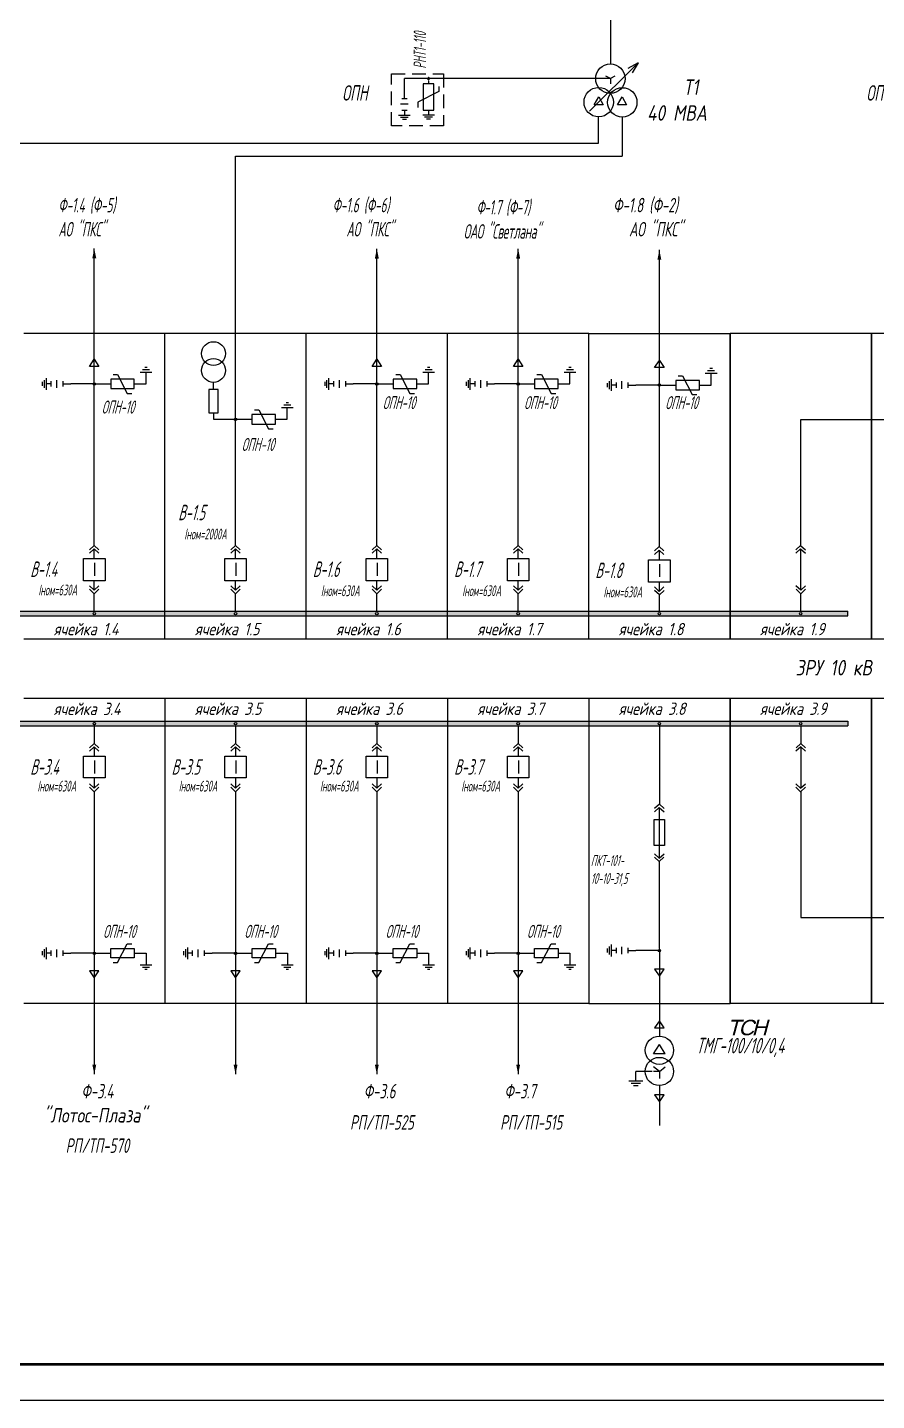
# Model space of a CAD drawing. Header units: millimetres. Extents: x 2325 to 2745, y -245 to 52.
# Drawn here: x 2425.4 to 2542.7, y -244.6 to -54.8 of the extents above; entities that cross this region are included whole.
import ezdxf
from ezdxf.enums import TextEntityAlignment as Align

# ---------------------------------------------------------------- set-up
doc = ezdxf.new("R2010")
doc.units = ezdxf.units.MM
doc.linetypes.add('DASHED', pattern=[19.05, 12.7, -6.35])
doc.linetypes.add('DASHED2', pattern=[9.525, 6.35, -3.175])
for name, color, linetype in [('10_КВ', 32, 'Continuous'), ('110_КВ', 250, 'Continuous'), ('ЗАЩИТА_ПЕРЕНАПРЯЖЕНИЙ', 168, 'Continuous'), ('РАЗЪЕД_РУБИЛЬН', 150, 'Continuous'), ('СОЕД_ОБМ', 7, 'Continuous'), ('ТЕКСТ', 7, 'Continuous')]:
    doc.layers.add(name, color=color, linetype=linetype)
doc.styles.add('GOST TYPE_A', font='', dxfattribs={"oblique": 11})
doc.styles.add('ГОСТ type A', font='', dxfattribs={"oblique": 15, "height": 4})
doc.styles.get('GOST TYPE_A').set_extended_font_data('GOST type A')
doc.styles.get('ГОСТ type A').set_extended_font_data('GOST type A')

# ---------------------------------------------------------------- blocks, each defined once
blk = doc.blocks.new('РЕГУЛИРОВАНИЕ')
for p, q in [((-10.61, -10.61), (14.14, 14.14)), ((14.14, 14.14), (8.95, 11.14)), ((14.14, 14.14), (11.14, 8.95))]:
    blk.add_line(p, q)
blk = doc.blocks.new('ОБМОТКА_Y-0')
at = {"layer": 'СОЕД_ОБМ', "color": 0}
for p, q in [((-2.3, 1.33), (0, 0)), ((0, 0), (2.3, 1.33)), ((0, 0), (2.5, 0)), ((0, 0), (0, -2.66))]:
    blk.add_line(p, q, dxfattribs=at)
blk = doc.blocks.new('ЗАЗЕМЛЕНИЕ')
at = {"color": 0, "linetype": 'ByBlock'}
for p, q in [((0, 0), (0, -2.5)), ((-3, -2.5), (3, -2.5)), ((-2, -3.5), (2, -3.5)), ((-1, -4.5), (1, -4.5))]:
    blk.add_line(p, q, dxfattribs=at)
blk = doc.blocks.new('ОТВЕТВЛЕНИЕ')
at = {"color": 0, "linetype": 'ByBlock'}
blk.add_solid([(0, 1.06), (1.06, 0), (-1.06, 0), (0, -1.06)], dxfattribs=at)
blk = doc.blocks.new('ОБМОТКА_Д')
at = {"layer": 'СОЕД_ОБМ', "color": 0}
for p, q in [((-2.3, -1.33), (0, 2.66)), ((0, 2.66), (2.3, -1.33)), ((2.3, -1.33), (-2.3, -1.33))]:
    blk.add_line(p, q, dxfattribs=at)
blk = doc.blocks.new('Заземл.нож откл. норм.')
at = {"ltscale": 100}
for p, q in [((1.1, 0), (0, 0)), ((1.1, -0.37), (1.1, 0.37)), ((2.73, -0.37), (2.73, 0.37))]:
    blk.add_line(p, q, dxfattribs=at)
blk.add_line((1.91, 0.52), (1.91, -0.52))
at = {"ltscale": 100, "xscale": 0.2717159185103244, "yscale": 0.2717159185103244, "zscale": 0.2717159185103244, "rotation": 90}
blk.add_blockref('ЗАЗЕМЛЕНИЕ', (2.73, 0), dxfattribs=at)

msp = doc.modelspace()

# ---------------------------------------------------------------- hatches: boundary and pattern name
h = msp.add_hatch(color=7)
h.paths.add_polyline_path([(2538.73, -135.48), (2522.46, -135.48), (2522.46, -136.14), (2538.73, -136.14)])
h.paths.add_polyline_path([(2532.39, -135.81, -1), (2532.05, -135.81, -1)], flags=16)
h.paths.add_polyline_path([(2522.46, -135.48), (2504.29, -135.48), (2504.29, -136.14), (2522.46, -136.14)])
h.paths.add_polyline_path([(2512.52, -135.81, -1), (2512.86, -135.81, -1)], flags=16)
h.paths.add_polyline_path([(2504.29, -135.48), (2502.94, -135.48), (2502.94, -136.14), (2504.29, -136.14)])
h.paths.add_polyline_path([(2502.94, -135.48), (2483.42, -135.48), (2483.42, -136.14), (2502.94, -136.14)])
h.paths.add_polyline_path([(2493.01, -135.81, -1), (2493.35, -135.81, -1)], flags=16)
h.paths.add_polyline_path([(2483.42, -135.48), (2463.9, -135.48), (2463.9, -136.14), (2483.42, -136.14)])
h.paths.add_polyline_path([(2473.48, -135.81, -1), (2473.82, -135.81, -1)], flags=16)
h.paths.add_polyline_path([(2463.9, -135.48), (2444.38, -135.48), (2444.38, -136.14), (2463.9, -136.14)])
h.paths.add_polyline_path([(2453.96, -135.81, -1), (2454.3, -135.81, -1)], flags=16)
h.paths.add_polyline_path([(2444.38, -135.48), (2424.86, -135.48), (2424.86, -136.14), (2444.38, -136.14)])
h.paths.add_polyline_path([(2434.45, -135.81, -1), (2434.78, -135.81, -1)], flags=16)
h.paths.add_polyline_path([(2424.86, -135.48), (2405.34, -135.48), (2405.34, -136.14), (2424.86, -136.14)])
h.paths.add_polyline_path([(2414.93, -135.81, -1), (2415.26, -135.81, -1)], flags=16)
h.paths.add_polyline_path([(2405.34, -135.48), (2395.58, -135.48), (2395.58, -135.64, -0.414214), (2395.75, -135.81, -1), (2395.41, -135.81, -0.414214), (2395.58, -135.64), (2395.58, -135.48), (2385.82, -135.48), (2385.82, -136.14), (2405.34, -136.14)])
h.paths.add_polyline_path([(2385.82, -135.48), (2376.06, -135.48), (2376.06, -135.64, -0.414214), (2376.23, -135.81, -0.414214), (2376.06, -135.98, -0.414214), (2375.9, -135.81, -0.414214), (2376.06, -135.64), (2376.06, -135.48), (2369.56, -135.48), (2369.56, -136.14), (2385.82, -136.14)])
h = msp.add_hatch(color=7)
h.paths.add_polyline_path([(2538.73, -150.69), (2522.46, -150.69), (2522.46, -151.34), (2538.73, -151.34)])
h.paths.add_polyline_path([(2532.39, -151.02, -1), (2532.05, -151.02, -1)], flags=16)
h.paths.add_polyline_path([(2522.46, -150.69), (2504.29, -150.69), (2504.29, -151.34), (2522.46, -151.34)])
h.paths.add_polyline_path([(2512.52, -151.02, -1), (2512.86, -151.02, -1)], flags=16)
h.paths.add_polyline_path([(2504.29, -150.69), (2502.94, -150.69), (2502.94, -151.34), (2504.29, -151.34)])
h.paths.add_polyline_path([(2502.94, -150.69), (2483.42, -150.69), (2483.42, -151.34), (2502.94, -151.34)])
h.paths.add_polyline_path([(2493.01, -151.02, -1), (2493.35, -151.02, -1)], flags=16)
h.paths.add_polyline_path([(2483.42, -150.69), (2463.9, -150.69), (2463.9, -151.34), (2483.42, -151.34)])
h.paths.add_polyline_path([(2473.48, -151.02, -1), (2473.82, -151.02, -1)], flags=16)
h.paths.add_polyline_path([(2463.9, -150.69), (2444.38, -150.69), (2444.38, -151.34), (2463.9, -151.34)])
h.paths.add_polyline_path([(2453.96, -151.02, -1), (2454.3, -151.02, -1)], flags=16)
h.paths.add_polyline_path([(2444.38, -150.69), (2424.86, -150.69), (2424.86, -151.34), (2444.38, -151.34)])
h.paths.add_polyline_path([(2434.45, -151.02, -1), (2434.78, -151.02, -1)], flags=16)
h.paths.add_polyline_path([(2424.86, -150.69), (2405.34, -150.69), (2405.34, -151.34), (2424.86, -151.34)])
h.paths.add_polyline_path([(2414.93, -151.02, -1), (2415.26, -151.02, -1)], flags=16)
h.paths.add_polyline_path([(2405.34, -150.69), (2385.82, -150.69), (2385.82, -151.34), (2395.58, -151.34), (2395.58, -151.19, -0.414214), (2395.41, -151.02, -1), (2395.75, -151.02, -0.414214), (2395.58, -151.19), (2395.58, -151.34), (2405.34, -151.34)])
h.paths.add_polyline_path([(2385.82, -150.69), (2369.56, -150.69), (2369.56, -151.34), (2376.06, -151.34), (2376.06, -151.19, -0.414214), (2375.9, -151.02, -1), (2376.23, -151.02, -0.414214), (2376.06, -151.19), (2376.06, -151.34), (2385.82, -151.34)])

# ---------------------------------------------------------------- linework, layer by layer
at = {"color": 7}
for p, q in [((2492.01, -61.87), (2477.46, -61.87)), ((2477.46, -63.5), (2477.46, -61.87)), ((2480.8, -62.16), (2480.8, -62.58)), ((2482.24, -63.64), (2479.33, -65.13)), ((2482.24, -62.95), (2482.24, -63.64)), ((2479.33, -65.13), (2479.33, -65.85)), ((2507.53, -67.16), (2507.53, -72.61)), ((2362.88, -70.8), (2504.29, -70.8)), ((2454.14, -104.24), (2454.14, -72.61)), ((2454.14, -72.61), (2507.53, -72.61)), ((2434.61, -126.4), (2434.61, -85.34)), ((2454.13, -104.24), (2454.13, -85.38)), ((2473.65, -104.24), (2473.65, -85.38)), ((2493.18, -104.24), (2493.18, -85.38)), ((2512.69, -104.4), (2512.69, -85.54)), ((2444.38, -97.1), (2424.86, -97.1)), ((2463.9, -97.1), (2444.38, -97.1)), ((2444.38, -139.32), (2444.38, -97.1)), ((2483.42, -97.1), (2463.9, -97.1)), ((2463.9, -139.32), (2463.9, -97.1)), ((2483.42, -139.32), (2483.42, -97.1)), ((2483.42, -139.32), (2483.42, -97.1)), ((2483.42, -139.32), (2483.42, -97.1)), ((2502.94, -97.1), (2483.42, -97.1)), ((2502.94, -139.32), (2502.94, -97.1)), ((2502.94, -97.1), (2522.46, -97.1)), ((2522.46, -139.32), (2522.46, -97.1)), ((2522.46, -97.1), (2522.46, -139.32)), ((2522.46, -139.32), (2522.46, -97.1)), ((2541.98, -97.1), (2522.46, -97.1)), ((2541.98, -139.32), (2541.98, -97.1)), ((2541.98, -139.32), (2541.98, -97.1)), ((2541.98, -97.1), (2541.98, -139.32)), ((2541.98, -139.32), (2541.98, -97.1)), ((2541.98, -97.1), (2541.98, -139.32)), ((2541.98, -139.32), (2541.98, -97.1)), ((2561.5, -97.1), (2541.98, -97.1)), ((2434.61, -107.65), (2434.61, -101.3)), ((2440.96, -102.45), (2442.58, -102.45)), ((2442.26, -102.12), (2441.28, -102.12)), ((2441.93, -101.8), (2441.61, -101.8)), ((2441.77, -104.07), (2441.77, -102.45)), ((2454.13, -126.4), (2454.13, -101.64)), ((2473.65, -107.65), (2473.65, -101.3)), ((2473.65, -126.4), (2473.65, -101.64)), ((2480, -102.45), (2481.62, -102.45)), ((2481.3, -102.12), (2480.32, -102.12)), ((2480.97, -101.8), (2480.65, -101.8)), ((2480.81, -104.07), (2480.81, -102.45)), ((2493.18, -107.65), (2493.18, -101.3)), ((2493.18, -126.4), (2493.18, -101.64)), ((2499.52, -102.45), (2501.15, -102.45)), ((2500.82, -102.12), (2499.85, -102.12)), ((2500.5, -101.8), (2500.17, -101.8)), ((2500.34, -104.07), (2500.34, -102.45)), ((2512.69, -107.81), (2512.69, -101.46)), ((2512.69, -126.56), (2512.69, -101.8)), ((2520.33, -102.28), (2519.36, -102.28)), ((2520.01, -101.95), (2519.68, -101.95)), ((2434.61, -104.07), (2431.36, -104.07)), ((2434.61, -105.59), (2434.61, -103.96)), ((2434.61, -104.07), (2436.89, -104.07)), ((2437.22, -102.77), (2437.83, -102.77)), ((2437.83, -102.77), (2439.17, -105.37)), ((2440.14, -104.07), (2441.77, -104.07)), ((2451.07, -104.83), (2451.07, -103.85)), ((2473.65, -104.07), (2470.4, -104.07)), ((2473.65, -105.59), (2473.65, -103.96)), ((2473.65, -104.07), (2475.93, -104.07)), ((2476.26, -102.77), (2476.87, -102.77)), ((2476.87, -102.77), (2478.21, -105.37)), ((2479.18, -104.07), (2480.81, -104.07)), ((2493.18, -104.07), (2489.93, -104.07)), ((2493.18, -105.59), (2493.18, -103.96)), ((2493.18, -104.07), (2495.46, -104.07)), ((2495.78, -102.77), (2496.4, -102.77)), ((2496.4, -102.77), (2497.73, -105.37)), ((2498.71, -104.07), (2500.34, -104.07)), ((2512.69, -104.23), (2509.43, -104.23)), ((2512.69, -105.75), (2512.69, -104.12)), ((2512.69, -104.23), (2514.96, -104.23)), ((2515.29, -102.93), (2515.91, -102.93)), ((2515.91, -102.93), (2517.24, -105.53)), ((2518.22, -104.23), (2519.84, -104.23)), ((2519.03, -102.6), (2520.66, -102.6)), ((2519.84, -104.23), (2519.84, -102.6)), ((2439.17, -105.37), (2439.82, -105.37)), ((2454.13, -112.29), (2454.13, -105.94)), ((2478.21, -105.37), (2478.86, -105.37)), ((2497.73, -105.37), (2498.38, -105.37)), ((2517.24, -105.53), (2517.89, -105.53)), ((2451.07, -108.05), (2451.07, -108.96)), ((2456.73, -107.66), (2457.35, -107.66)), ((2457.35, -107.66), (2458.68, -110.27)), ((2460.47, -107.34), (2462.1, -107.34)), ((2461.77, -107.01), (2460.79, -107.01)), ((2461.45, -106.69), (2461.12, -106.69)), ((2461.28, -108.96), (2461.28, -107.34)), ((2451.07, -108.96), (2454.14, -108.96)), ((2454.13, -108.96), (2456.4, -108.96)), ((2459.66, -108.96), (2461.28, -108.96)), ((2532.22, -126.4), (2532.22, -109)), ((2532.22, -109), (2555.93, -109)), ((2458.68, -110.27), (2459.33, -110.27)), ((2493.18, -122.54), (2493.18, -112.78)), ((2434.61, -126.4), (2433.95, -127.01)), ((2434.61, -126.87), (2433.96, -127.48)), ((2434.61, -126.4), (2435.26, -127.01)), ((2434.61, -126.87), (2435.26, -127.48)), ((2434.61, -128.21), (2434.61, -126.88)), ((2454.13, -126.4), (2453.47, -127.01)), ((2454.13, -126.87), (2453.48, -127.48)), ((2454.13, -126.4), (2454.78, -127.01)), ((2454.13, -126.87), (2454.78, -127.48)), ((2454.13, -128.21), (2454.13, -126.88)), ((2473.64, -126.4), (2472.99, -127.01)), ((2473.65, -126.87), (2472.99, -127.48)), ((2473.64, -126.4), (2474.3, -127.01)), ((2473.65, -126.87), (2474.3, -127.48)), ((2473.65, -128.21), (2473.65, -126.88)), ((2493.17, -126.4), (2492.52, -127.01)), ((2493.17, -126.87), (2492.52, -127.48)), ((2493.17, -126.4), (2493.82, -127.01)), ((2493.17, -126.87), (2493.83, -127.48)), ((2493.18, -128.21), (2493.18, -126.88)), ((2512.68, -126.55), (2512.03, -127.16)), ((2512.68, -127.03), (2512.03, -127.64)), ((2512.68, -126.55), (2513.33, -127.16)), ((2512.68, -127.03), (2513.33, -127.64)), ((2512.69, -128.37), (2512.69, -127.03)), ((2532.21, -126.4), (2531.56, -127.01)), ((2532.21, -126.87), (2531.56, -127.48)), ((2532.21, -126.4), (2532.86, -127.01)), ((2532.21, -126.87), (2532.87, -127.48)), ((2532.22, -128.21), (2532.22, -126.88)), ((2434.64, -128.8), (2434.64, -130.58)), ((2454.16, -128.8), (2454.16, -130.58)), ((2473.68, -128.8), (2473.68, -130.58)), ((2493.21, -128.8), (2493.21, -130.58)), ((2512.72, -128.96), (2512.72, -130.74)), ((2532.22, -132.58), (2532.22, -128.21)), ((2434.61, -132.59), (2433.96, -131.98)), ((2434.61, -133.06), (2433.96, -132.45)), ((2434.61, -132.58), (2434.61, -131.29)), ((2434.61, -132.59), (2435.26, -131.98)), ((2434.61, -133.06), (2435.26, -132.45)), ((2454.13, -132.59), (2453.48, -131.98)), ((2454.13, -133.06), (2453.48, -132.45)), ((2454.13, -132.58), (2454.13, -131.29)), ((2454.13, -132.59), (2454.78, -131.98)), ((2454.13, -133.06), (2454.78, -132.45)), ((2473.65, -132.59), (2473, -131.98)), ((2473.65, -133.06), (2473, -132.45)), ((2473.65, -132.58), (2473.65, -131.29)), ((2473.65, -132.59), (2474.3, -131.98)), ((2473.65, -133.06), (2474.3, -132.45)), ((2493.17, -132.59), (2492.52, -131.98)), ((2493.18, -133.06), (2492.52, -132.45)), ((2493.17, -132.59), (2493.83, -131.98)), ((2493.18, -132.58), (2493.18, -131.29)), ((2493.18, -133.06), (2493.83, -132.45)), ((2512.68, -132.74), (2512.03, -132.13)), ((2512.69, -133.22), (2512.03, -132.61)), ((2512.68, -132.74), (2513.33, -132.13)), ((2512.69, -132.74), (2512.69, -131.45)), ((2512.69, -133.22), (2513.34, -132.61)), ((2532.22, -132.59), (2531.56, -131.98)), ((2532.22, -133.06), (2531.57, -132.45)), ((2532.22, -132.59), (2532.87, -131.98)), ((2532.22, -133.06), (2532.87, -132.45)), ((2434.61, -135.48), (2434.61, -133.06)), ((2454.13, -135.48), (2454.13, -133.06)), ((2473.65, -135.48), (2473.65, -133.06)), ((2493.18, -135.48), (2493.18, -133.06)), ((2512.69, -135.48), (2512.69, -133.22)), ((2532.22, -135.48), (2532.22, -133.06)), ((2369.56, -135.48), (2538.73, -135.48)), ((2369.56, -136.14), (2538.73, -136.14)), ((2538.73, -136.14), (2538.73, -135.48)), ((2424.86, -139.32), (2444.38, -139.32)), ((2424.86, -139.32), (2444.38, -139.32)), ((2444.38, -139.32), (2463.9, -139.32)), ((2444.38, -139.32), (2463.9, -139.32)), ((2463.9, -139.32), (2483.42, -139.32)), ((2463.9, -139.32), (2483.42, -139.32)), ((2483.42, -139.32), (2502.94, -139.32)), ((2483.42, -139.32), (2502.94, -139.32)), ((2502.94, -139.32), (2522.46, -139.32)), ((2502.94, -139.32), (2522.46, -139.32)), ((2522.46, -139.32), (2541.98, -139.32)), ((2522.46, -139.32), (2541.98, -139.32)), ((2541.98, -139.32), (2561.5, -139.32)), ((2424.86, -147.51), (2444.38, -147.51)), ((2424.86, -147.51), (2444.38, -147.51)), ((2444.38, -147.51), (2463.9, -147.51)), ((2444.38, -147.51), (2444.38, -189.73)), ((2444.38, -147.51), (2463.9, -147.51)), ((2463.9, -147.51), (2483.42, -147.51)), ((2463.9, -147.51), (2463.9, -189.73)), ((2463.9, -147.51), (2483.42, -147.51)), ((2483.42, -147.51), (2483.42, -189.73)), ((2483.42, -147.51), (2483.42, -189.73)), ((2483.42, -147.51), (2483.42, -189.73)), ((2483.42, -147.51), (2502.94, -147.51)), ((2483.42, -147.51), (2502.94, -147.51)), ((2483.42, -147.51), (2502.94, -147.51)), ((2502.94, -147.51), (2502.94, -189.73)), ((2502.94, -147.51), (2522.46, -147.51)), ((2502.94, -147.51), (2522.46, -147.51)), ((2522.46, -147.51), (2522.46, -189.73)), ((2522.46, -189.73), (2522.46, -147.51)), ((2522.46, -147.51), (2522.46, -189.73)), ((2522.46, -147.51), (2541.98, -147.51)), ((2522.46, -147.51), (2541.98, -147.51)), ((2541.98, -147.51), (2541.98, -189.73)), ((2541.98, -147.51), (2541.98, -189.73)), ((2541.98, -189.73), (2541.98, -147.51)), ((2541.98, -147.51), (2541.98, -189.73)), ((2541.98, -189.73), (2541.98, -147.51)), ((2541.98, -147.51), (2541.98, -189.73)), ((2541.98, -147.51), (2561.5, -147.51)), ((2369.56, -150.69), (2538.73, -150.69)), ((2369.56, -151.34), (2538.73, -151.34)), ((2434.61, -151.34), (2434.61, -153.77)), ((2454.13, -151.34), (2454.13, -153.77)), ((2473.65, -151.34), (2473.65, -153.77)), ((2493.18, -151.34), (2493.18, -153.77)), ((2512.69, -151.19), (2512.69, -162.14)), ((2512.69, -151.34), (2512.69, -153.77)), ((2532.22, -151.34), (2532.22, -153.77)), ((2538.73, -150.69), (2538.73, -151.34)), ((2434.61, -153.77), (2433.96, -154.38)), ((2434.61, -154.24), (2433.96, -154.85)), ((2434.61, -153.77), (2435.26, -154.38)), ((2434.61, -154.24), (2435.26, -154.85)), ((2434.61, -154.25), (2434.61, -155.54)), ((2454.13, -153.77), (2453.48, -154.38)), ((2454.13, -154.24), (2453.48, -154.85)), ((2454.13, -153.77), (2454.78, -154.38)), ((2454.13, -154.24), (2454.78, -154.85)), ((2454.13, -154.25), (2454.13, -155.54)), ((2473.65, -153.77), (2473, -154.38)), ((2473.65, -154.24), (2473, -154.85)), ((2473.65, -153.77), (2474.3, -154.38)), ((2473.65, -154.24), (2474.3, -154.85)), ((2473.65, -154.25), (2473.65, -155.54)), ((2493.18, -153.77), (2492.52, -154.38)), ((2493.17, -154.24), (2492.52, -154.85)), ((2493.17, -154.24), (2493.83, -154.85)), ((2493.18, -153.77), (2493.83, -154.38)), ((2493.18, -154.25), (2493.18, -155.54)), ((2532.22, -154.24), (2531.56, -154.85)), ((2532.22, -153.77), (2531.57, -154.38)), ((2532.22, -153.77), (2532.87, -154.38)), ((2532.22, -154.24), (2532.87, -154.85)), ((2532.22, -154.25), (2532.22, -158.62)), ((2434.64, -156.13), (2434.64, -157.91)), ((2454.16, -156.13), (2454.16, -157.91)), ((2473.68, -156.13), (2473.68, -157.91)), ((2493.21, -156.13), (2493.21, -157.91)), ((2434.61, -159.96), (2433.96, -159.35)), ((2434.61, -158.62), (2434.61, -159.95)), ((2434.61, -159.96), (2435.26, -159.35)), ((2454.13, -159.96), (2453.48, -159.35)), ((2454.13, -158.62), (2454.13, -159.95)), ((2454.13, -159.96), (2454.78, -159.35)), ((2473.65, -159.96), (2472.99, -159.35)), ((2473.65, -158.62), (2473.65, -159.95)), ((2473.65, -159.96), (2474.3, -159.35)), ((2493.17, -159.96), (2492.52, -159.35)), ((2493.17, -159.96), (2493.83, -159.35)), ((2493.18, -158.62), (2493.18, -159.95)), ((2532.21, -159.96), (2531.56, -159.35)), ((2532.21, -159.96), (2532.87, -159.35)), ((2532.22, -158.62), (2532.22, -159.95)), ((2434.61, -160.43), (2433.95, -159.82)), ((2434.61, -160.43), (2435.26, -159.82)), ((2434.61, -160.43), (2434.61, -185.19)), ((2454.13, -160.43), (2453.47, -159.82)), ((2454.13, -160.43), (2454.78, -159.82)), ((2454.13, -160.43), (2454.13, -185.19)), ((2473.64, -160.43), (2472.99, -159.82)), ((2473.64, -160.43), (2474.3, -159.82)), ((2473.65, -160.43), (2473.65, -185.19)), ((2493.17, -160.43), (2492.52, -159.82)), ((2493.17, -160.43), (2493.82, -159.82)), ((2493.18, -160.43), (2493.18, -185.19)), ((2532.21, -160.43), (2531.56, -159.82)), ((2532.21, -160.43), (2532.86, -159.82)), ((2532.22, -160.43), (2532.22, -177.83)), ((2512.69, -162.14), (2512.03, -162.75)), ((2512.68, -162.62), (2512.03, -163.23)), ((2512.68, -162.62), (2513.34, -163.23)), ((2512.68, -162.62), (2512.68, -169.63)), ((2512.69, -162.14), (2513.34, -162.75)), ((2512.68, -169.63), (2512.03, -169.02)), ((2512.68, -170.1), (2512.03, -169.49)), ((2512.68, -169.63), (2513.34, -169.02)), ((2512.68, -170.1), (2513.33, -169.5)), ((2512.68, -170.1), (2512.69, -194.22)), ((2532.22, -177.83), (2556.03, -177.83)), ((2434.61, -179.18), (2434.61, -185.53)), ((2454.13, -179.18), (2454.13, -185.53)), ((2473.65, -179.18), (2473.65, -185.53)), ((2493.18, -179.18), (2493.18, -185.53)), ((2434.61, -181.24), (2434.61, -182.87)), ((2437.83, -184.06), (2439.17, -181.46)), ((2439.17, -181.46), (2439.82, -181.46)), ((2454.13, -181.24), (2454.13, -182.87)), ((2457.35, -184.06), (2458.69, -181.46)), ((2458.69, -181.46), (2459.34, -181.46)), ((2473.65, -181.24), (2473.65, -182.87)), ((2476.87, -184.06), (2478.21, -181.46)), ((2478.21, -181.46), (2478.86, -181.46)), ((2493.18, -181.24), (2493.18, -182.87)), ((2496.4, -184.06), (2497.73, -181.46)), ((2497.73, -181.46), (2498.38, -181.46)), ((2434.61, -182.76), (2431.36, -182.76)), ((2434.61, -182.59), (2434.61, -199.49)), ((2434.61, -182.76), (2436.89, -182.76)), ((2437.22, -184.06), (2437.83, -184.06)), ((2440.14, -182.76), (2441.77, -182.76)), ((2441.77, -182.76), (2441.77, -184.38)), ((2454.13, -182.76), (2450.88, -182.76)), ((2454.13, -182.59), (2454.13, -199.49)), ((2454.13, -182.76), (2456.41, -182.76)), ((2456.74, -184.06), (2457.35, -184.06)), ((2459.66, -182.76), (2461.29, -182.76)), ((2461.29, -182.76), (2461.29, -184.38)), ((2473.65, -182.76), (2470.4, -182.76)), ((2473.65, -182.59), (2473.65, -199.49)), ((2473.65, -182.76), (2475.93, -182.76)), ((2476.26, -184.06), (2476.87, -184.06)), ((2479.18, -182.76), (2480.81, -182.76)), ((2480.81, -182.76), (2480.81, -184.38)), ((2493.18, -182.76), (2489.93, -182.76)), ((2493.18, -182.59), (2493.18, -199.49)), ((2493.18, -182.76), (2495.46, -182.76)), ((2495.78, -184.06), (2496.4, -184.06)), ((2498.71, -182.76), (2500.34, -182.76)), ((2500.34, -182.76), (2500.34, -184.38)), ((2512.69, -182.39), (2509.43, -182.39)), ((2440.96, -184.38), (2442.58, -184.38)), ((2442.26, -184.71), (2441.28, -184.71)), ((2441.93, -185.03), (2441.61, -185.03)), ((2460.48, -184.38), (2462.1, -184.38)), ((2461.78, -184.71), (2460.8, -184.71)), ((2461.45, -185.03), (2461.13, -185.03)), ((2480, -184.38), (2481.62, -184.38)), ((2481.3, -184.71), (2480.32, -184.71)), ((2480.97, -185.03), (2480.65, -185.03)), ((2499.52, -184.38), (2501.15, -184.38)), ((2500.82, -184.71), (2499.85, -184.71)), ((2500.5, -185.03), (2500.17, -185.03)), ((2444.38, -189.73), (2424.86, -189.73)), ((2463.9, -189.73), (2444.38, -189.73)), ((2483.42, -189.73), (2463.9, -189.73)), ((2502.94, -189.73), (2483.42, -189.73)), ((2502.94, -189.73), (2522.46, -189.73)), ((2541.98, -189.73), (2522.46, -189.73)), ((2561.5, -189.73), (2541.98, -189.73)), ((2512.69, -201.14), (2512.69, -203.49)), ((2512.69, -202.03), (2512.69, -206.55))]:
    msp.add_line(p, q, dxfattribs=at)
at = {"color": 7, "linetype": 'Continuous'}
for p, q in [((2481.51, -62.58), (2480.06, -62.58)), ((2480.06, -62.58), (2480.06, -66.22)), ((2481.51, -66.22), (2481.51, -62.58)), ((2480.06, -66.22), (2481.51, -66.22)), ((2436.89, -103.42), (2436.89, -104.72)), ((2440.14, -103.42), (2436.89, -103.42)), ((2440.14, -104.72), (2440.14, -103.42)), ((2475.93, -103.42), (2475.93, -104.72)), ((2479.18, -103.42), (2475.93, -103.42)), ((2479.18, -104.72), (2479.18, -103.42)), ((2495.46, -103.42), (2495.46, -104.72)), ((2498.71, -103.42), (2495.46, -103.42)), ((2498.71, -104.72), (2498.71, -103.42)), ((2514.96, -103.58), (2514.96, -104.88)), ((2518.22, -103.58), (2514.96, -103.58)), ((2518.22, -104.88), (2518.22, -103.58)), ((2436.89, -104.72), (2440.14, -104.72)), ((2475.93, -104.72), (2479.18, -104.72)), ((2495.46, -104.72), (2498.71, -104.72)), ((2514.96, -104.88), (2518.22, -104.88)), ((2456.4, -108.31), (2456.4, -109.61)), ((2459.66, -108.31), (2456.4, -108.31)), ((2456.4, -109.61), (2459.66, -109.61)), ((2459.66, -109.61), (2459.66, -108.31)), ((2436.89, -183.41), (2436.89, -182.11)), ((2436.89, -182.11), (2440.14, -182.11)), ((2440.14, -182.11), (2440.14, -183.41)), ((2456.41, -183.41), (2456.41, -182.11)), ((2456.41, -182.11), (2459.66, -182.11)), ((2459.66, -182.11), (2459.66, -183.41)), ((2475.93, -183.41), (2475.93, -182.11)), ((2475.93, -182.11), (2479.18, -182.11)), ((2479.18, -182.11), (2479.18, -183.41)), ((2495.46, -183.41), (2495.46, -182.11)), ((2495.46, -182.11), (2498.71, -182.11)), ((2498.71, -182.11), (2498.71, -183.41)), ((2440.14, -183.41), (2436.89, -183.41)), ((2459.66, -183.41), (2456.41, -183.41)), ((2479.18, -183.41), (2475.93, -183.41)), ((2498.71, -183.41), (2495.46, -183.41)), ((2512.69, -185.92), (2512.69, -194.22)), ((2511.87, -196.66), (2512.69, -195.36)), ((2513.5, -196.66), (2512.69, -195.36)), ((2513.5, -196.66), (2511.87, -196.66)), ((2509.43, -200.4), (2509.43, -199.1)), ((2512.69, -199.1), (2511.87, -198.45)), ((2512.69, -199.1), (2511.87, -199.1)), ((2512.69, -199.1), (2513.5, -198.45)), ((2512.69, -199.1), (2512.69, -200.08)), ((2508.46, -200.4), (2510.41, -200.4)), ((2508.78, -200.73), (2510.08, -200.73)), ((2509.11, -201.05), (2509.76, -201.05)), ((2512.69, -201.05), (2512.69, -202.03))]:
    msp.add_line(p, q, dxfattribs=at)
at = {"color": 7, "linetype": 'DASHED'}
msp.add_line((2511.71, -199.1), (2509.43, -199.1), dxfattribs=at)
at = {"color": 7}
for points in [[(2745.14, -244.59), (2325.15, -244.59), (2325.15, 52.38), (2745.14, 52.38)], [(2433.13, -128.21), (2436.1, -128.21), (2436.1, -131.29), (2433.13, -131.29)], [(2452.65, -128.21), (2455.62, -128.21), (2455.62, -131.29), (2452.65, -131.29)], [(2472.17, -128.21), (2475.14, -128.21), (2475.14, -131.29), (2472.17, -131.29)], [(2491.7, -128.21), (2494.66, -128.21), (2494.66, -131.29), (2491.7, -131.29)], [(2511.2, -128.37), (2514.17, -128.37), (2514.17, -131.45), (2511.2, -131.45)], [(2433.13, -155.54), (2436.1, -155.54), (2436.1, -158.5), (2433.13, -158.5)], [(2452.65, -155.54), (2455.62, -155.54), (2455.62, -158.5), (2452.65, -158.5)], [(2472.17, -155.54), (2475.14, -155.54), (2475.14, -158.5), (2472.17, -158.5)], [(2491.7, -155.54), (2494.66, -155.54), (2494.66, -158.5), (2491.7, -158.5)]]:
    msp.add_lwpolyline(points, close=True, dxfattribs=at)
at = {"color": 7, "lineweight": 50}
msp.add_lwpolyline([(2740.14, -239.59), (2345.15, -239.59), (2345.15, 47.38), (2740.14, 47.38)], close=True, dxfattribs=at)
at = {"color": 7, "linetype": 'DASHED2', "ltscale": 0.3}
msp.add_lwpolyline([(2475.67, -61.21), (2482.86, -61.21), (2482.86, -68.4), (2475.67, -68.4)], close=True, dxfattribs=at)
at = {"color": 7, "linetype": 'Continuous'}
for points in [[(2435.26, -101.64), (2433.96, -101.64), (2434.61, -100.66)], [(2474.3, -101.64), (2473, -101.64), (2473.65, -100.66)], [(2493.83, -101.64), (2492.53, -101.64), (2493.18, -100.66)], [(2513.34, -101.8), (2512.04, -101.8), (2512.69, -100.82)], [(2451.75, -104.82), (2450.45, -104.82), (2450.45, -108.07), (2451.75, -108.07)], [(2513.4, -167.89), (2511.96, -167.89), (2511.96, -164.28), (2513.4, -164.28)], [(2435.26, -185.19), (2433.96, -185.19), (2434.61, -186.17)], [(2454.78, -185.19), (2453.48, -185.19), (2454.13, -186.17)], [(2474.3, -185.19), (2473, -185.19), (2473.65, -186.17)], [(2493.83, -185.19), (2492.53, -185.19), (2493.18, -186.17)], [(2513.34, -184.94), (2512.04, -184.94), (2512.69, -185.92)], [(2512.04, -193.08), (2513.34, -193.08), (2512.69, -192.1)], [(2513.34, -202.31), (2512.04, -202.31), (2512.69, -203.29)]]:
    msp.add_lwpolyline(points, close=True, dxfattribs=at)
at = {"color": 7}
for centre, radius in [((2505.92, -61.87), 2.03), ((2504.31, -65.12), 2.03), ((2507.57, -65.15), 2.03), ((2451.08, -99.88), 1.65), ((2451.08, -99.88), 1.65), ((2451.08, -102.2), 1.65), ((2434.61, -104.07), 0.169), ((2473.65, -104.07), 0.169), ((2493.18, -104.07), 0.169), ((2512.69, -104.23), 0.169), ((2454.13, -108.96), 0.169), ((2434.61, -135.81), 0.169), ((2434.61, -135.81), 0.169), ((2454.13, -135.81), 0.169), ((2454.13, -135.81), 0.169), ((2473.65, -135.81), 0.169), ((2473.65, -135.81), 0.169), ((2493.18, -135.81), 0.169), ((2493.18, -135.81), 0.169), ((2512.69, -135.81), 0.169), ((2512.69, -135.81), 0.169), ((2532.22, -135.81), 0.169), ((2434.61, -151.02), 0.169), ((2434.61, -151.02), 0.169), ((2434.62, -151.02), 0.169), ((2454.13, -151.02), 0.169), ((2454.13, -151.02), 0.169), ((2454.14, -151.02), 0.169), ((2473.65, -151.02), 0.169), ((2473.65, -151.02), 0.169), ((2473.66, -151.02), 0.169), ((2493.18, -151.02), 0.169), ((2493.18, -151.02), 0.169), ((2493.18, -151.02), 0.169), ((2512.69, -151.02), 0.169), ((2512.69, -151.02), 0.169), ((2512.7, -151.02), 0.169), ((2532.22, -151.02), 0.169), ((2532.22, -151.02), 0.169), ((2434.61, -182.76), 0.169), ((2454.13, -182.76), 0.169), ((2473.65, -182.76), 0.169), ((2493.18, -182.76), 0.169), ((2512.69, -182.39), 0.169)]:
    msp.add_circle(centre, radius, dxfattribs=at)
at = {"color": 7, "linetype": 'Continuous'}
for centre in [(2512.69, -196.17), (2512.69, -199.1)]:
    msp.add_circle(centre, 1.95, dxfattribs=at)
at = {"layer": '10_КВ', "color": 7}
for p, q in [((2505.92, -52.57), (2505.92, -59.84)), ((2504.29, -70.8), (2504.29, -67.16)), ((2369.56, -150.69), (2538.73, -150.69))]:
    msp.add_line(p, q, dxfattribs=at)
for points in [[(2434.61, -86.69, 0.542, 0, 0), (2434.61, -85.34, 0, 0, 0)], [(2473.65, -86.74, 0.542, 0, 0), (2473.65, -85.38, 0, 0, 0)], [(2493.18, -86.74, 0.542, 0, 0), (2493.18, -85.38, 0, 0, 0)], [(2512.69, -86.9, 0.542, 0, 0), (2512.69, -85.54, 0, 0, 0)], [(2434.61, -198.14, 0.542, 0, 0), (2434.61, -199.49, 0, 0, 0)], [(2454.13, -198.14, 0.542, 0, 0), (2454.13, -199.49, 0, 0, 0)], [(2473.65, -198.14, 0.542, 0, 0), (2473.65, -199.49, 0, 0, 0)], [(2493.18, -198.14, 0.542, 0, 0), (2493.18, -199.49, 0, 0, 0)]]:
    msp.add_lwpolyline(points, format="xyseb", dxfattribs=at)
at = {"layer": 'РАЗЪЕД_РУБИЛЬН', "color": 7}
msp.add_line((2505.92, -61.87), (2492.01, -61.87), dxfattribs=at)

# ---------------------------------------------------------------- block references
at = {"color": 7, "ltscale": 100}
for p, rotation in [((2477.46, -63.5), 270), ((2431.36, -104.07), 180), ((2470.4, -104.07), 180), ((2489.93, -104.07), 180), ((2509.43, -104.23), 180), ((2431.36, -182.76), 180), ((2450.88, -182.76), 180), ((2470.4, -182.76), 180), ((2489.93, -182.76), 180), ((2509.43, -182.39), 180)]:
    msp.add_blockref('Заземл.нож откл. норм.', p, dxfattribs=dict(at, rotation=rotation))
at = {"layer": '10_КВ', "color": 7, "xscale": 0.2710387092091057, "yscale": 0.2710387092091057, "zscale": 0.2710387092091057}
for p in [(2504.31, -65.13), (2507.53, -65.13)]:
    msp.add_blockref('ОБМОТКА_Д', p, dxfattribs=at)
at = {"layer": '110_КВ', "color": 7, "yscale": 0.2710387092091057}
for name, p, xscale, zscale in [('РЕГУЛИРОВАНИЕ', (2505.92, -63.5), 0.2710387092091057, 0.2710387092091057), ('ОБМОТКА_Y-0', (2505.92, -61.87), -0.2710387092091057, 0.2710387092086675)]:
    msp.add_blockref(name, p, dxfattribs=dict(at, xscale=xscale, zscale=zscale))
at = {"layer": 'ЗАЩИТА_ПЕРЕНАПРЯЖЕНИЙ', "color": 7, "xscale": 0.2710387092091057, "yscale": 0.2710387092091057, "zscale": 0.2710387092091057, "rotation": 90}
msp.add_blockref('ОТВЕТВЛЕНИЕ', (2480.8, -61.87), dxfattribs=at)
at = {"layer": 'ЗАЩИТА_ПЕРЕНАПРЯЖЕНИЙ', "color": 7, "xscale": 0.2710387092091057, "yscale": 0.2710387092091057, "zscale": 0.2710387092091057}
msp.add_blockref('ЗАЗЕМЛЕНИЕ', (2480.8, -66.21), dxfattribs=at)

# ---------------------------------------------------------------- texts
at = {"color": 7, "style": 'GOST TYPE_A', "oblique": 11, "width": 0.7}
msp.add_text('РНТ1-110', height=1.711, rotation=90, dxfattribs=at).set_placement((2480.45, -60.48))
at = {"color": 7, "style": 'GOST TYPE_A', "oblique": 11, "width": 0.8}
for p in [(2468.88, -64.92), (2541.31, -64.92)]:
    msp.add_text('ОПН', height=2.139, dxfattribs=at).set_placement(p)
at = {"color": 7, "insert": (2510.94, -61.98), "char_height": 2.1389, "attachment_point": 1, "style": 'GOST TYPE_A'}
msp.add_mtext_dynamic_manual_height_columns('\\A1;\\pi5.082;Т1\\P\\pi0.062854;40 МВА', width=12.5148, gutter_width=1250, heights=[0], dxfattribs=at)
at = {"color": 7, "insert": (2501.98, -143.29), "char_height": 2.1389, "width": 99.0284, "attachment_point": 4, "style": 'GOST TYPE_A'}
msp.add_mtext('\\pi29.542;ЗРУ 10 кВ', dxfattribs=at)
at = {"layer": 'ТЕКСТ', "color": 7, "lineweight": 15, "style": 'GOST TYPE_A', "oblique": 11, "width": 0.7}
for s, p in [('Iном=2000А', (2449.99, -125.57)), ('Iном=630А', (2429.56, -133.3)), ('Iном=630А', (2468.6, -133.41)), ('Iном=630А', (2488.13, -133.41)), ('Iном=630А', (2507.63, -133.57)), ('Iном=630А', (2429.43, -160.41)), ('Iном=630А', (2448.95, -160.41)), ('Iном=630А', (2468.47, -160.41)), ('Iном=630А', (2487.99, -160.41))]:
    msp.add_text(s, height=1.5, dxfattribs=at).set_placement(p, align=Align.CENTER)
at = {"layer": 'ТЕКСТ', "color": 7, "style": 'GOST TYPE_A', "oblique": 11, "width": 0.8}
for s, p in [('Ф-3.4', (2435.05, -202.83)), ('Ф-3.6', (2474.04, -202.83)), ('Ф-3.7', (2493.46, -202.83)), ('РП/ТП-525', (2474.36, -207.14)), ('РП/ТП-515', (2494.99, -207.14)), ('РП/ТП-570', (2435.05, -210.36))]:
    msp.add_text(s, height=2, dxfattribs=at).set_placement(p, align=Align.CENTER)
at = {"layer": 'ТЕКСТ', "color": 7, "style": 'GOST TYPE_A', "oblique": 11}
msp.add_text('"Лотос-Плаза"', height=2, dxfattribs=at).set_placement((2434.77, -206.16), align=Align.CENTER)
at = {"layer": 'ТЕКСТ', "color": 7}
for s, insert, char_height, width, attachment_point, style in [('\\pi26;{\\W0.7;Ф-1.4 (Ф-5)\\PАО "ПКС"}', (2403.66, -81.02), 2, 43.172, 4, 'GOST TYPE_A'), ('\\pi4.1016;{\\W0.7;Ф-1.6 (Ф-6)\\P\\pi6.0035;АО "ПКС"}', (2463.45, -81.02), 2, 22.1475, 4, 'GOST TYPE_A'), ('\\pi3.2119;{\\W0.7;\\T0.95;Ф-1.7 (Ф-7)\\P\\pi1.4459;ОАО "Светлана"}', (2484.22, -81.32), 2, 19.9114, 4, 'GOST TYPE_A'), ('\\pi1.2254;{\\W0.8;Ф-1.8 (Ф-2)\\P\\pi3.4082;АО "ПКС"}', (2505.09, -81.02), 2, 18.2999, 4, 'GOST TYPE_A'), ('{\\W0.7;ОПН-10}', (2474.47, -107.56), 1.8, 9.5811, 7, 'ГОСТ type A'), ('{\\W0.7;ОПН-10}', (2494, -107.56), 1.8, 9.5811, 7, 'ГОСТ type A'), ('{\\W0.7;ОПН-10}', (2513.51, -107.56), 1.8, 9.5811, 7, 'ГОСТ type A'), ('{\\W0.7;ОПН-10}', (2435.64, -108.17), 1.8, 9.5811, 7, 'ГОСТ type A'), ('{\\W0.7;ОПН-10}', (2454.98, -113.34), 1.8, 9.5811, 7, 'ГОСТ type A'), ('{\\W0.7;В-1.5}', (2446.2, -122.91), 2.1389, 1.8374, 7, 'ГОСТ type A'), ('{\\W0.7;В-1.4}', (2425.76, -130.75), 2.1389, 1.8374, 7, 'ГОСТ type A'), ('{\\W0.7;В-1.6}', (2464.8, -130.75), 2.1389, 1.8374, 7, 'ГОСТ type A'), ('{\\W0.7;В-1.7}', (2484.33, -130.75), 2.1389, 1.8374, 7, 'ГОСТ type A'), ('{\\W0.7;В-1.8}', (2503.84, -130.91), 2.1389, 1.8374, 7, 'ГОСТ type A'), ('ячейка 1.4', (2429.02, -138.81), 1.711, 17.1707, 7, 'ГОСТ type A'), ('ячейка 1.5', (2448.53, -138.81), 1.711, 17.1707, 7, 'ГОСТ type A'), ('ячейка 1.6', (2468.05, -138.81), 1.711, 17.1707, 7, 'ГОСТ type A'), ('ячейка 1.7', (2487.57, -138.81), 1.711, 17.1707, 7, 'ГОСТ type A'), ('ячейка 1.8', (2507.09, -138.81), 1.711, 17.1707, 7, 'ГОСТ type A'), ('ячейка 1.9', (2526.61, -138.81), 1.711, 17.1707, 7, 'ГОСТ type A'), ('ячейка 3.4', (2429.02, -149.84), 1.711, 17.1707, 7, 'ГОСТ type A'), ('ячейка 3.5', (2448.53, -149.82), 1.711, 17.1707, 7, 'ГОСТ type A'), ('ячейка 3.6', (2468.05, -149.82), 1.711, 17.1707, 7, 'ГОСТ type A'), ('ячейка 3.7', (2487.57, -149.82), 1.711, 17.1707, 7, 'ГОСТ type A'), ('ячейка 3.8', (2507.09, -149.82), 1.711, 17.1707, 7, 'ГОСТ type A'), ('ячейка 3.9', (2526.61, -149.82), 1.711, 17.1707, 7, 'ГОСТ type A'), ('{\\W0.7;В-3.4}', (2425.76, -158.08), 2.1389, 1.8374, 7, 'ГОСТ type A'), ('{\\W0.7;В-3.5}', (2445.28, -158.08), 2.1389, 1.8374, 7, 'ГОСТ type A'), ('{\\W0.7;В-3.6}', (2464.8, -158.08), 2.1389, 1.8374, 7, 'ГОСТ type A'), ('{\\W0.7;В-3.7}', (2484.33, -158.08), 2.1389, 1.8374, 7, 'ГОСТ type A'), ('{\\W0.7;ПКТ-101-\\P10-10-31,5}', (2503.21, -173.53), 1.495, 1.8374, 7, 'ГОСТ type A'), ('{\\W0.7;ОПН-10}', (2435.84, -180.64), 1.8, 9.5811, 7, 'ГОСТ type A'), ('{\\W0.7;ОПН-10}', (2455.36, -180.64), 1.8, 9.5811, 7, 'ГОСТ type A'), ('{\\W0.7;ОПН-10}', (2474.88, -180.64), 1.8, 9.5811, 7, 'ГОСТ type A'), ('{\\W0.7;ОПН-10}', (2494.41, -180.64), 1.8, 9.5811, 7, 'ГОСТ type A')]:
    msp.add_mtext(s, dxfattribs=dict(at, insert=insert, char_height=char_height, width=width, attachment_point=attachment_point, style=style))
at = {"layer": 'ТЕКСТ', "color": 7, "insert": (2522.04, -191.96), "char_height": 2.1389, "width": 9.5811, "attachment_point": 1, "line_spacing_factor": 0.7, "style": 'ГОСТ type A'}
msp.add_mtext('\\pi1.677;{\\W0.75;\\T0.75;        \\Ftxt|c204;\\W1.05;ТСН\\Ftxt|c0;\\P\\pi-4.2443;\\fGOST type A|b0|i0|c204|p34;\\W0.75;\\T1;ТМГ-100/10/0,4}', dxfattribs=at)

doc.saveas('drawing.dxf')
